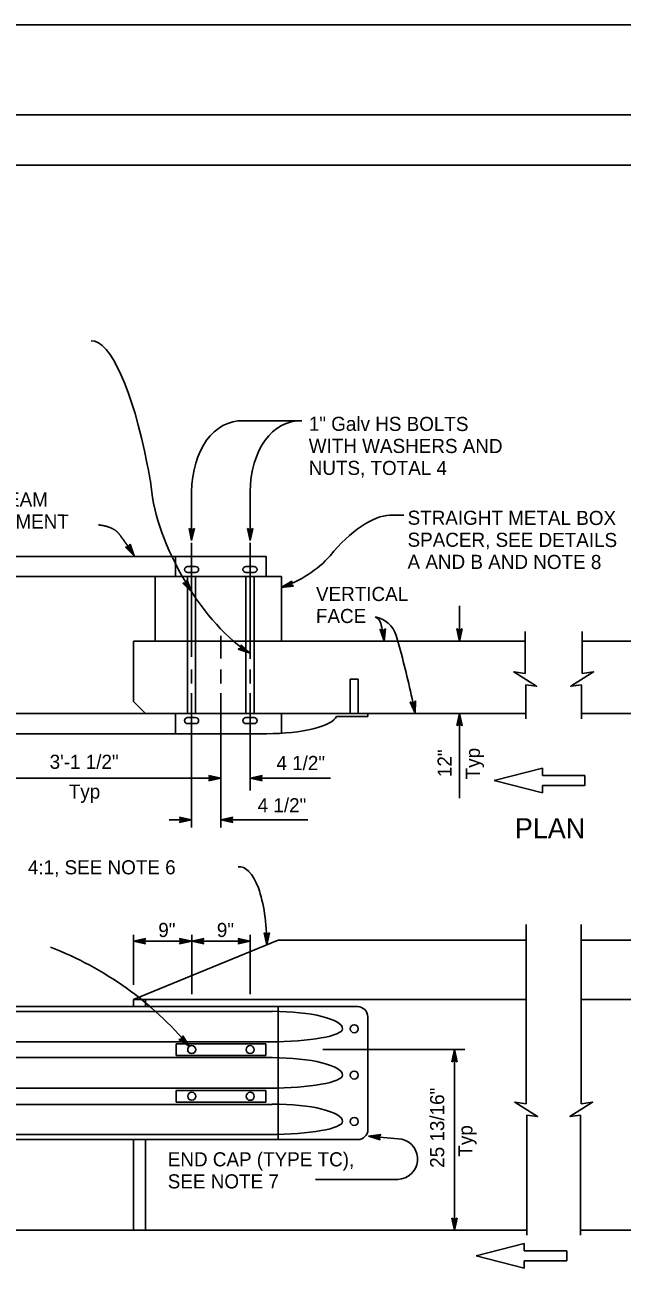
# Model space of a CAD drawing. Extents: x -894 to 866, y -476 to 714.
# Drawn here: x -488 to -191, y 95 to 714 of the extents above; entities that cross this region are included whole.
import ezdxf

# ---------------------------------------------------------------- set-up
doc = ezdxf.new("R2010")
doc.units = 0
for name, color, linetype in [('10 Sheet Format', 7, 'Continuous'), ('56 Stage 3 Anno', 7, 'Continuous'), ('57 Undefined', 7, 'Continuous'), ('60 Nongeo Data', 7, 'Continuous')]:
    doc.layers.add(name, color=color, linetype=linetype)

msp = doc.modelspace()

# ---------------------------------------------------------------- linework, layer by layer
at = {"layer": '10 Sheet Format'}
msp.add_line((-813.45, 643.96), (811.55, 643.96), dxfattribs=at)
for points in [[(-894.04, 713.56), (865.96, 713.56), (865.96, -476.44), (-894.04, -476.44)], [(-863.43, 668.96), (836.57, 668.96), (836.57, -431.04), (-863.43, -431.04)], [(-863.43, 668.96), (836.57, 668.96), (836.57, -431.04), (-863.43, -431.04)]]:
    msp.add_lwpolyline(points, close=True, dxfattribs=at)
at = {"layer": '56 Stage 3 Anno'}
for p, q in [((-379.49, 517.12), (-350.47, 517.12)), ((-405.2, 457.64), (-405.2, 481.72)), ((-376.18, 457.64), (-376.18, 481.72)), ((-299.79, 470.19), (-306.71, 470.19)), ((-406.45, 463.66), (-406.45, 463.66)), ((-405.12, 462.84), (-406.45, 463.66)), ((-406.45, 463.66), (-405.2, 457.64)), ((-405.18, 459.02), (-406.1, 463.44)), ((-405.75, 463.23), (-405.16, 460.4)), ((-405.14, 461.78), (-405.39, 463.01)), ((-405.2, 457.64), (-403.78, 463.62)), ((-404.14, 463.41), (-405.18, 459.03)), ((-405.16, 460.4), (-404.49, 463.2)), ((-404.85, 463), (-405.14, 461.78)), ((-403.78, 463.62), (-405.12, 462.84)), ((-403.78, 463.62), (-403.78, 463.62)), ((-377.43, 463.66), (-377.43, 463.66)), ((-376.1, 462.84), (-377.43, 463.66)), ((-377.43, 463.66), (-376.18, 457.64)), ((-376.16, 459.02), (-377.08, 463.44)), ((-376.73, 463.23), (-376.14, 460.4)), ((-376.12, 461.78), (-376.38, 463.01)), ((-376.18, 457.64), (-374.76, 463.62)), ((-375.12, 463.41), (-376.16, 459.03)), ((-376.14, 460.4), (-375.48, 463.2)), ((-375.83, 463), (-376.12, 461.78)), ((-374.76, 463.62), (-376.1, 462.84)), ((-374.76, 463.62), (-374.76, 463.62)), ((-436.45, 454.45), (-438.01, 454.41)), ((-438.01, 454.41), (-438.01, 454.41)), ((-438.01, 454.41), (-433.69, 450.05)), ((-434.42, 451.21), (-437.6, 454.42)), ((-437.19, 454.43), (-435.16, 452.38)), ((-435.89, 453.55), (-436.77, 454.44)), ((-435.75, 455.83), (-436.45, 454.45)), ((-436.31, 454.73), (-435.89, 453.55)), ((-435.16, 452.38), (-436.13, 455.1)), ((-435.94, 455.47), (-434.42, 451.23)), ((-435.75, 455.83), (-435.75, 455.83)), ((-433.69, 450.05), (-435.75, 455.83)), ((-405.2, 457.64), (-405.2, 457.64)), ((-405.2, 399.88), (-405.2, 456.48)), ((-376.2, 398.98), (-376.2, 456.48)), ((-376.18, 457.64), (-376.18, 457.64)), ((-433.69, 450.05), (-433.69, 450.05)), ((-408.04, 436.55), (-409.6, 436.49)), ((-409.6, 436.49), (-409.6, 436.49)), ((-409.6, 436.49), (-405.2, 432.19)), ((-405.95, 433.34), (-409.19, 436.5)), ((-408.77, 436.52), (-406.71, 434.51)), ((-407.47, 435.66), (-408.36, 436.54)), ((-407.36, 437.94), (-408.04, 436.55)), ((-407.9, 436.83), (-407.47, 435.66)), ((-406.71, 434.51), (-407.72, 437.2)), ((-407.54, 437.57), (-405.96, 433.36)), ((-407.36, 437.94), (-407.36, 437.94)), ((-405.2, 432.19), (-407.36, 437.94)), ((-355.4, 437.5), (-360.7, 434.39)), ((-360.7, 434.39), (-354.58, 434.96)), ((-360.7, 434.39), (-360.7, 434.39)), ((-359.39, 434.81), (-355.49, 437.1)), ((-354.89, 435.23), (-359.38, 434.81)), ((-355.58, 436.69), (-358.07, 435.24)), ((-358.07, 435.24), (-355.21, 435.5)), ((-356.76, 435.66), (-355.68, 436.29)), ((-355.52, 435.77), (-356.76, 435.66)), ((-355.75, 435.98), (-355.4, 437.5)), ((-354.58, 434.96), (-355.75, 435.98)), ((-355.4, 437.5), (-355.4, 437.5)), ((-354.58, 434.96), (-354.58, 434.96)), ((-405.2, 432.19), (-405.2, 432.19)), ((-272.23, 407.76), (-272.23, 425.21)), ((-390.7, 399.04), (-390.7, 410.3)), ((-311.64, 413.53), (-311.64, 413.53)), ((-308.99, 413.86), (-308.99, 413.86)), ((-273.56, 413.76), (-273.56, 413.76)), ((-270.89, 413.76), (-270.89, 413.76)), ((-380.64, 404.38), (-382.02, 403.65)), ((-382.02, 403.65), (-382.02, 403.65)), ((-382.02, 403.65), (-376.2, 401.68)), ((-377.38, 402.39), (-381.66, 403.85)), ((-381.29, 404.04), (-378.56, 403.11)), ((-379.74, 403.83), (-380.93, 404.23)), ((-380.63, 405.93), (-380.64, 404.38)), ((-380.64, 405.52), (-377.39, 402.4)), ((-378.56, 403.11), (-380.64, 405.11)), ((-380.64, 404.69), (-379.74, 403.83)), ((-380.63, 405.93), (-380.63, 405.93)), ((-376.2, 401.68), (-380.63, 405.93)), ((-309.57, 407.74), (-309.57, 407.74)), ((-272.23, 407.76), (-272.23, 407.76)), ((-376.2, 401.68), (-376.2, 401.68)), ((-405.2, 386.71), (-405.2, 393.63)), ((-390.7, 386.71), (-390.7, 393.63)), ((-376.2, 386.71), (-376.2, 393.63)), ((-405.2, 315.23), (-405.2, 381.89)), ((-390.7, 315.23), (-390.7, 381.89)), ((-376.2, 333.64), (-376.2, 381.89)), ((-294.08, 378.03), (-294.08, 378.03)), ((-296.69, 377.48), (-296.69, 377.48)), ((-294.15, 371.88), (-294.15, 371.88)), ((-272.23, 329.71), (-272.23, 371.76)), ((-272.23, 371.76), (-272.23, 371.76)), ((-273.57, 365.76), (-273.57, 365.76)), ((-270.9, 365.76), (-270.9, 365.76)), ((-390.7, 339.71), (-396.7, 341.04)), ((-396.7, 341.04), (-396.7, 341.04)), ((-396.7, 341.04), (-395.9, 339.71)), ((-392.09, 339.72), (-396.47, 340.68)), ((-370.2, 341.05), (-376.2, 339.71)), ((-370.42, 340.7), (-374.82, 339.71)), ((-371, 339.71), (-370.2, 341.05)), ((-370.2, 341.05), (-370.2, 341.05)), ((-390.7, 339.71), (-504.68, 339.71)), ((-395.9, 339.71), (-396.7, 338.37)), ((-396.7, 338.37), (-390.7, 339.71)), ((-396.7, 338.37), (-396.7, 338.37)), ((-396.48, 338.73), (-392.08, 339.71)), ((-393.46, 339.71), (-396.29, 340.34)), ((-396.25, 339.09), (-393.46, 339.71)), ((-396.07, 339.43), (-394.85, 339.71)), ((-394.85, 339.71), (-396.05, 339.98)), ((-390.7, 339.71), (-390.7, 339.71)), ((-376.2, 339.71), (-336.2, 339.71)), ((-376.2, 339.71), (-376.2, 339.71)), ((-376.2, 339.71), (-370.2, 338.38)), ((-374.81, 339.71), (-370.44, 338.74)), ((-370.65, 340.34), (-373.44, 339.71)), ((-373.44, 339.71), (-370.61, 339.09)), ((-370.83, 339.99), (-372.06, 339.72)), ((-372.06, 339.72), (-370.85, 339.45)), ((-370.2, 338.38), (-371, 339.71)), ((-370.2, 338.38), (-370.2, 338.38)), ((-405.2, 319.02), (-416.4, 319.02)), ((-411.2, 320.35), (-411.2, 320.35)), ((-405.2, 319.02), (-411.2, 320.35)), ((-411.2, 320.35), (-410.4, 319.02)), ((-410.4, 319.02), (-411.2, 317.68)), ((-411.2, 317.68), (-405.2, 319.02)), ((-411.2, 317.68), (-411.2, 317.68)), ((-410.99, 319.99), (-406.59, 319.02)), ((-406.58, 319.02), (-410.99, 318.03)), ((-410.78, 318.39), (-407.96, 319.01)), ((-407.96, 319.01), (-410.77, 319.64)), ((-409.34, 319.01), (-410.57, 318.74)), ((-410.56, 319.28), (-409.34, 319.01)), ((-405.2, 319.02), (-405.2, 319.02)), ((-384.7, 320.36), (-390.7, 319.02)), ((-347.47, 319.02), (-390.7, 319.02)), ((-390.7, 319.02), (-390.7, 319.02)), ((-390.7, 319.02), (-384.7, 317.69)), ((-389.32, 319.02), (-384.91, 320)), ((-384.91, 318.04), (-389.31, 319.01)), ((-385.12, 319.65), (-387.94, 319.02)), ((-387.94, 319.02), (-385.13, 318.4)), ((-386.56, 319.02), (-385.34, 319.29)), ((-385.34, 318.75), (-386.56, 319.02)), ((-385.5, 319.02), (-384.7, 320.36)), ((-384.7, 317.69), (-385.5, 319.02)), ((-384.7, 320.36), (-384.7, 320.36)), ((-384.7, 317.69), (-384.7, 317.69)), ((-434.1, 237.06), (-434.1, 261.95)), ((-428.1, 260.1), (-434.1, 258.76)), ((-428.9, 258.76), (-428.1, 260.1)), ((-428.1, 260.1), (-428.1, 260.1)), ((-405.15, 258.76), (-411.15, 260.09)), ((-411.15, 260.09), (-411.15, 260.09)), ((-411.15, 260.09), (-410.35, 258.76)), ((-405.15, 232.45), (-405.15, 261.95)), ((-399.15, 260.1), (-405.15, 258.76)), ((-399.95, 258.76), (-399.15, 260.1)), ((-399.15, 260.1), (-399.15, 260.1)), ((-376.14, 258.76), (-382.14, 260.09)), ((-382.14, 260.09), (-382.14, 260.09)), ((-382.14, 260.09), (-381.34, 258.76)), ((-376.14, 232.45), (-376.14, 261.95)), ((-367.83, 262.18), (-369.17, 262.98)), ((-369.17, 262.98), (-369.17, 262.98)), ((-369.17, 262.98), (-367.83, 256.98)), ((-368.82, 262.76), (-367.83, 258.36)), ((-368.46, 262.53), (-367.83, 259.74)), ((-368.11, 262.35), (-367.83, 261.12)), ((-367.83, 256.98), (-366.5, 262.98)), ((-366.5, 262.98), (-367.83, 262.18)), ((-367.83, 259.74), (-367.21, 262.56)), ((-367.83, 261.12), (-367.57, 262.33)), ((-367.82, 258.37), (-366.86, 262.74)), ((-366.5, 262.98), (-366.5, 262.98)), ((-434.1, 258.76), (-434.1, 258.76)), ((-434.1, 258.76), (-428.1, 257.43)), ((-405.15, 258.76), (-434.1, 258.76)), ((-428.32, 259.74), (-432.72, 258.76)), ((-432.71, 258.76), (-428.34, 257.79)), ((-428.55, 259.38), (-431.34, 258.76)), ((-431.34, 258.76), (-428.52, 258.14)), ((-428.73, 259.04), (-429.96, 258.76)), ((-429.96, 258.76), (-428.75, 258.5)), ((-428.1, 257.43), (-428.9, 258.76)), ((-428.1, 257.43), (-428.1, 257.43)), ((-410.35, 258.76), (-411.15, 257.42)), ((-411.15, 257.42), (-405.15, 258.76)), ((-411.15, 257.42), (-411.15, 257.42)), ((-410.94, 257.78), (-406.53, 258.76)), ((-406.54, 258.76), (-410.92, 259.73)), ((-407.92, 258.76), (-410.74, 259.38)), ((-410.7, 258.14), (-407.92, 258.76)), ((-410.53, 258.48), (-409.3, 258.76)), ((-409.3, 258.76), (-410.51, 259.02)), ((-376.2, 258.76), (-405.15, 258.76)), ((-405.15, 258.76), (-405.15, 258.76)), ((-405.15, 258.76), (-399.15, 257.43)), ((-405.15, 258.76), (-405.15, 258.76)), ((-399.37, 259.74), (-403.77, 258.76)), ((-403.76, 258.76), (-399.39, 257.79)), ((-399.6, 259.38), (-402.39, 258.76)), ((-402.39, 258.76), (-399.56, 258.14)), ((-399.78, 259.04), (-401.01, 258.76)), ((-401.01, 258.76), (-399.8, 258.5)), ((-399.15, 257.43), (-399.95, 258.76)), ((-399.15, 257.43), (-399.15, 257.43)), ((-381.34, 258.76), (-382.14, 257.42)), ((-382.14, 257.42), (-376.14, 258.76)), ((-382.14, 257.42), (-382.14, 257.42)), ((-381.93, 257.78), (-377.52, 258.76)), ((-377.54, 258.76), (-381.91, 259.73)), ((-378.91, 258.76), (-381.73, 259.38)), ((-381.69, 258.14), (-378.91, 258.76)), ((-381.52, 258.48), (-380.29, 258.76)), ((-380.29, 258.76), (-381.5, 259.02)), ((-376.14, 258.76), (-376.14, 258.76)), ((-367.83, 256.98), (-367.83, 256.98)), ((-409.59, 211.85), (-409.98, 210.35)), ((-409.24, 209.59), (-409.9, 210.64)), ((-408.27, 208.61), (-409.8, 211.06)), ((-407.3, 207.64), (-409.68, 211.43)), ((-406.33, 206.64), (-409.59, 211.85)), ((-409.59, 211.85), (-409.59, 211.85)), ((-409.98, 210.35), (-411.49, 209.98)), ((-411.49, 209.98), (-411.49, 209.98)), ((-411.49, 209.98), (-406.33, 206.64)), ((-411.09, 210.07), (-407.29, 207.63)), ((-410.67, 210.16), (-408.27, 208.61)), ((-410.3, 210.27), (-409.24, 209.59)), ((-406.33, 206.64), (-406.33, 206.64)), ((-340.09, 204.95), (-269.61, 204.95)), ((-274.66, 204.95), (-275.99, 198.95)), ((-274.66, 204.95), (-274.66, 115.29)), ((-273.32, 198.95), (-274.66, 204.95)), ((-274.66, 204.95), (-274.66, 204.95)), ((-275.99, 198.95), (-274.66, 199.75)), ((-275.99, 198.95), (-275.99, 198.95)), ((-274.66, 203.56), (-275.63, 199.19)), ((-274.66, 202.19), (-275.28, 199.36)), ((-274.66, 200.81), (-274.93, 199.6)), ((-273.68, 199.17), (-274.66, 203.57)), ((-274.04, 199.4), (-274.66, 202.19)), ((-274.38, 199.58), (-274.66, 200.81)), ((-274.66, 199.75), (-273.32, 198.95)), ((-273.32, 198.95), (-273.32, 198.95)), ((-311.28, 162.82), (-317.38, 162.03)), ((-300.78, 160.52), (-317.38, 162.03)), ((-317.38, 162.03), (-317.38, 162.03)), ((-317.38, 162.03), (-311.52, 160.16)), ((-311.53, 162.49), (-316, 161.91)), ((-315.99, 161.9), (-311.72, 160.54)), ((-311.79, 162.15), (-314.63, 161.78)), ((-314.63, 161.78), (-311.87, 160.9)), ((-312, 161.82), (-313.25, 161.66)), ((-313.25, 161.66), (-312.07, 161.28)), ((-312.2, 161.56), (-311.28, 162.82)), ((-311.52, 160.16), (-312.2, 161.56)), ((-311.28, 162.82), (-311.28, 162.82)), ((-311.52, 160.16), (-311.52, 160.16)), ((-343.71, 140.5), (-302.82, 140.5)), ((-274.66, 120.49), (-276, 121.29)), ((-276, 121.29), (-276, 121.29)), ((-276, 121.29), (-274.66, 115.29)), ((-275.64, 121.07), (-274.66, 116.67)), ((-275.28, 120.84), (-274.66, 118.05)), ((-274.94, 120.66), (-274.66, 119.43)), ((-274.66, 115.29), (-273.33, 121.29)), ((-273.33, 121.29), (-274.66, 120.49)), ((-274.66, 116.68), (-273.69, 121.06)), ((-274.66, 118.05), (-274.04, 120.88)), ((-274.66, 119.43), (-274.4, 120.64)), ((-273.33, 121.29), (-273.33, 121.29)), ((-274.66, 115.29), (-274.66, 115.29))]:
    msp.add_line(p, q, dxfattribs=at)
for points in [[(-308.99, 413.86), (-309.57, 407.74), (-311.64, 413.53), (-311.26, 413.36), (-309.75, 409.12), (-309.32, 413.61), (-309.64, 413.35), (-309.91, 410.48), (-310.88, 413.19), (-310.5, 413.03), (-310.08, 411.85), (-309.97, 413.1), (-310.22, 412.9), (-311.64, 413.53), (-310.22, 412.9)], [(-270.89, 413.76), (-272.23, 407.76), (-273.56, 413.76), (-273.21, 413.55), (-272.23, 409.15), (-271.25, 413.55), (-271.6, 413.34), (-272.23, 410.52), (-272.85, 413.33), (-272.5, 413.12), (-272.23, 411.9), (-271.95, 413.12), (-272.23, 412.96), (-273.56, 413.76), (-272.23, 412.96)], [(-294.08, 378.03), (-294.15, 371.88), (-296.69, 377.48), (-296.3, 377.35), (-294.44, 373.24), (-294.38, 377.75), (-294.68, 377.47), (-294.72, 374.59), (-295.91, 377.21), (-295.52, 377.07), (-295, 375.94), (-294.99, 377.19), (-295.22, 376.97), (-296.69, 377.48), (-295.22, 376.97)], [(-273.57, 365.76), (-272.23, 371.76), (-270.9, 365.76), (-271.25, 365.97), (-272.23, 370.37), (-273.21, 365.97), (-272.86, 366.18), (-272.23, 369), (-271.61, 366.19), (-271.96, 366.4), (-272.23, 367.62), (-272.51, 366.4), (-272.23, 366.56), (-270.9, 365.76), (-272.23, 366.56)]]:
    msp.add_lwpolyline(points, close=True, dxfattribs=at)
for centre, radius, start, end in [((-316.48, 406.48), 13.45, 17.09148, 79.86956), ((-315.5, 415.64), 4.31, 14.96365, 71.31686), ((-376.78, 399.26), 67.75, 7.19232, 14.96365), ((-504.11, 348.79), 209.75, 14.48059, 17.09148), ((-941.34, 235.87), 661.33, 11.86835, 14.48059), ((-536.56, 96.96), 170.27, 40.10406, 68.88699), ((-303.17, 150.65), 10.15, 271.97463, 76.3728)]:
    msp.add_arc(centre, radius, start, end, dxfattribs=at)
for centre, major_axis, ratio, start_param, end_param in [((-444.77, 462.37), (10.65, -94.41), 0.235426, 1.900857, 3.121684), ((-373.88, 472.04), (10.89, -44.51), 0.660007, 2.966776, 4.335794), ((-344.86, 472.04), (10.89, -44.51), 0.660007, 2.966776, 4.335794), ((-444.77, 462.37), (10.65, -94.41), 0.235426, 1.778391, 1.900857), ((-387.06, 452.8), (30.83, -54.29), 0.420086, 3.878797, 5.636323), ((-324.63, 436.11), (-23.73, -32.4), 0.445624, 3.464742, 4.604133), ((-359.94, 456.4), (-29.5, -16.86), 0.586336, 1.222907, 2.10551), ((-381.77, 256.01), (-0.35, -39.79), 0.350268, 1.598208, 3.19473)]:
    msp.add_ellipse(centre, major_axis=major_axis, ratio=ratio, start_param=start_param, end_param=end_param, dxfattribs=at)
msp.add_open_spline([(-433.69, 450.05), (-437.82, 456.26), (-440.25, 459.66), (-442.07, 462.09), (-445.47, 464.15), (-450.21, 465.37), (-451.43, 465.37)], degree=2, dxfattribs=at)
at = {"layer": '60 Nongeo Data'}
for p, q in [((-368.12, 449.76), (-662.01, 449.76)), ((-413.2, 439.76), (-413.2, 449.76)), ((-368.2, 439.76), (-368.2, 449.76)), ((-360.64, 439.76), (-662.01, 439.76)), ((-423.3, 439.76), (-423.3, 407.76)), ((-403.2, 444.76), (-407.2, 444.76)), ((-403.2, 441.76), (-407.2, 441.76)), ((-407.2, 371.76), (-407.2, 439.76)), ((-403.2, 371.76), (-403.2, 439.76)), ((-374.2, 444.76), (-378.2, 444.76)), ((-374.2, 441.76), (-378.2, 441.76)), ((-378.2, 371.76), (-378.2, 439.76)), ((-374.2, 371.76), (-374.2, 439.76)), ((-360.64, 439.76), (-360.64, 407.76)), ((-239.54, 412.51), (-239.54, 391.71)), ((-211.34, 412.51), (-211.34, 391.71)), ((-434.1, 377.76), (-434.1, 407.76)), ((-333.78, 407.76), (-434.1, 407.76)), ((-239.54, 407.76), (-333.78, 407.76)), ((-211.34, 407.76), (-117.11, 407.76)), ((-326.46, 371.76), (-326.46, 388.76)), ((-322.46, 388.76), (-326.46, 388.76)), ((-322.46, 371.76), (-322.46, 388.76)), ((-239.26, 386.01), (-239.26, 369.22)), ((-211.62, 386.01), (-211.62, 369.22)), ((-434.1, 377.76), (-428.06, 371.72)), ((-426.74, 371.76), (-662.01, 371.76)), ((-239.13, 371.76), (-426.7, 371.76)), ((-413.2, 371.76), (-413.2, 361.76)), ((-360.64, 371.76), (-360.64, 361.98)), ((-317.68, 371.76), (-317.68, 370.34)), ((-211.75, 371.76), (-24.19, 371.76)), ((-403.2, 369.76), (-407.2, 369.76)), ((-403.2, 366.76), (-407.2, 366.76)), ((-374.2, 369.76), (-378.2, 369.76)), ((-374.2, 366.76), (-378.2, 366.76)), ((-317.68, 370.34), (-333.27, 370.34)), ((-367.89, 361.76), (-662.01, 361.76)), ((-254.92, 338.54), (-231.01, 344.68)), ((-231.01, 344.68), (-231.01, 341.04)), ((-231.01, 341.04), (-209.91, 341.04)), ((-209.91, 341.04), (-209.91, 338.54)), ((-231.02, 332.4), (-254.92, 338.54)), ((-209.91, 336.04), (-231.02, 336.04)), ((-231.02, 336.04), (-231.02, 332.4)), ((-209.91, 338.54), (-209.91, 336.04)), ((-239.13, 267.05), (-239.13, 178.09)), ((-211.75, 267.05), (-211.75, 178.09)), ((-362.25, 259.27), (-434.1, 229.79)), ((-239.13, 259.27), (-362.25, 259.27)), ((-211.75, 259.27), (-88.63, 259.27)), ((-434.1, 229.79), (-434.1, 226.29)), ((-239.13, 229.79), (-434.1, 229.79)), ((-428.06, 229.79), (-428.06, 226.29)), ((-211.75, 229.79), (-16.78, 229.79)), ((-662.06, 223.79), (-365.18, 223.79)), ((-662.01, 226.29), (-322.74, 226.29)), ((-362.25, 226.29), (-362.25, 160.29)), ((-317.68, 221.29), (-317.68, 165.29)), ((-662.06, 208.79), (-366.59, 208.79)), ((-368.32, 207.81), (-412.91, 207.81)), ((-412.91, 207.81), (-412.91, 202.11)), ((-368.32, 207.81), (-368.32, 202.11)), ((-662.06, 200.96), (-365.22, 200.96)), ((-368.32, 202.11), (-412.91, 202.11)), ((-662.06, 185.79), (-366.59, 185.79)), ((-368.27, 184.64), (-412.86, 184.64)), ((-412.86, 184.64), (-412.86, 178.94)), ((-368.27, 184.64), (-368.27, 178.94)), ((-661.95, 177.79), (-365.18, 177.79)), ((-368.27, 178.94), (-412.86, 178.94)), ((-238.82, 172.38), (-238.82, 112.91)), ((-212.07, 172.38), (-212.07, 112.91)), ((-661.95, 162.79), (-366.59, 162.79)), ((-661.95, 160.29), (-322.68, 160.29)), ((-434.1, 160.29), (-434.1, 115.29)), ((-428.06, 160.29), (-428.06, 115.29)), ((-238.82, 115.29), (-654.17, 115.29)), ((-212.07, 115.29), (203.29, 115.29)), ((-263.97, 102.65), (-240.06, 108.79)), ((-240.06, 108.79), (-240.06, 105.15)), ((-240.06, 96.51), (-263.97, 102.65)), ((-240.06, 105.15), (-218.96, 105.15)), ((-218.96, 100.15), (-240.06, 100.15)), ((-240.06, 100.15), (-240.06, 96.51)), ((-218.96, 105.15), (-218.96, 102.65)), ((-218.96, 102.65), (-218.96, 100.15))]:
    msp.add_line(p, q, dxfattribs=at)
for points in [[(-239.58, 391.71), (-245.24, 392.42), (-233.91, 385.34), (-239.26, 386.01)], [(-211.31, 391.71), (-205.64, 392.42), (-216.97, 385.34), (-211.62, 386.01)], [(-239.13, 178.09), (-244.8, 178.79), (-233.47, 171.72), (-238.82, 172.38)], [(-211.75, 178.09), (-206.09, 178.79), (-217.41, 171.72), (-212.07, 172.38)]]:
    msp.add_lwpolyline(points, dxfattribs=at)
for centre in [(-324.46, 215.29), (-405.15, 204.96), (-376.14, 204.95), (-324.46, 192.29), (-405.11, 181.8), (-376.1, 181.78), (-324.46, 169.29)]:
    msp.add_circle(centre, 2, dxfattribs=at)
for centre, radius, start, end in [((-407.2, 443.26), 1.5, 90, 270), ((-403.2, 443.26), 1.5, 270, 90), ((-378.2, 443.26), 1.5, 90, 270), ((-374.2, 443.26), 1.5, 270, 90), ((-407.2, 368.26), 1.5, 90, 270), ((-403.2, 368.26), 1.5, 270, 90), ((-378.2, 368.26), 1.5, 90, 270), ((-374.2, 368.26), 1.5, 270, 90), ((-322.74, 221.29), 5, 0, 90), ((-322.68, 165.29), 5, 270, 0)]:
    msp.add_arc(centre, radius, start, end, dxfattribs=at)
for centre, major_axis, ratio, start_param, end_param in [((-368, 371.54), (35, 0), 0.279496, 4.712389, 6.159914), ((-365.18, 215.31), (34.89, 0), 0.247772, 0, 1.570796), ((-366.61, 215.15), (36.33, 0.14), 0.175138, 4.712389, 6.283185), ((-365.18, 192.31), (34.89, 0), 0.247772, 0, 1.570796), ((-366.61, 192.15), (36.33, 0.14), 0.175138, 4.712389, 6.283185), ((-365.18, 169.31), (34.89, 0), 0.247772, 0, 1.570796), ((-366.61, 169.15), (36.33, 0.14), 0.175138, 4.712389, 6.283185)]:
    msp.add_ellipse(centre, major_axis=major_axis, ratio=ratio, start_param=start_param, end_param=end_param, dxfattribs=at)

# ---------------------------------------------------------------- texts
at = {"layer": '57 Undefined'}
for s, rotation, p in [('1" Galv HS BOLTS', 359.92428, (-347.02, 512.1)), ('WITH WASHERS AND', 359.92428, (-347.04, 501.16)), ('NUTS, TOTAL 4', 359.92428, (-347.05, 490.23)), ('THRIE BEAM', 359.92428, (-533.75, 474.59)), ('RAIL ELEMENT', 359.92428, (-533.76, 463.65)), ('STRAIGHT METAL BOX', 359.92428, (-297.97, 465.48)), ('SPACER, SEE DETAILS', 359.92428, (-297.99, 454.55)), ('A AND B AND NOTE 8', 359.92428, (-298, 443.61)), ('VERTICAL', 359.92428, (-343.45, 427.66)), ('FACE', 359.92428, (-343.47, 416.72)), ('12"', 90, (-276.08, 340.21)), ('Typ', 90, (-262.08, 339.11)), ('25 13/16"', 90, (-279.79, 146.28)), ('Typ', 90, (-265.79, 151.83))]:
    msp.add_text(s, height=7, rotation=rotation, dxfattribs=at).set_placement(p)
for s, height, p in [('3\'-1 1/2"', 7, (-475.67, 344.32)), ('4 1/2"', 7, (-363.09, 343.72)), ('Typ', 7, (-466.17, 329.52)), ('4 1/2"', 7, (-372.41, 322.75)), ('PLAN', 10, (-244.73, 309.83)), ('4:1, SEE NOTE 6', 7, (-486.47, 291.95)), ('9"', 7, (-421.74, 260.84)), ('9"', 7, (-392.67, 260.84)), ('END CAP (TYPE TC),', 7, (-417.03, 147)), ('SEE NOTE 7', 7, (-417.03, 136.06))]:
    msp.add_text(s, height=height, dxfattribs=at).set_placement(p)

doc.saveas('drawing.dxf')
